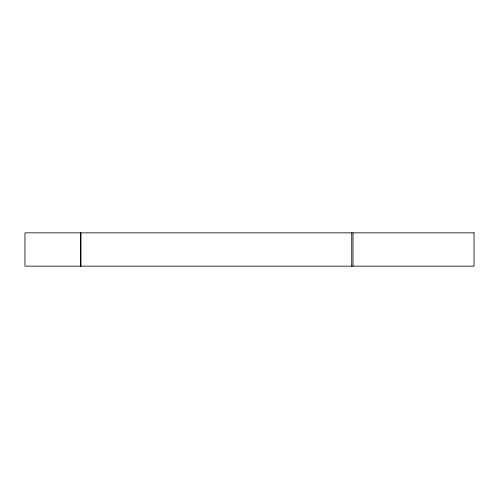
<?xml version="1.0" encoding="UTF-8"?>
<svg xmlns="http://www.w3.org/2000/svg" width="499" height="499" viewBox="0 0 499 499"><rect width="100%" height="100%" fill="white"/><g stroke="black" fill="none" stroke-linecap="round" stroke-linejoin="round"><path stroke-width="0.75" d="M352.999 232.846L352.999 266.154M351.726 232.846L351.726 266.154M80.844 232.846L80.844 266.154M80.763 232.846L80.763 266.154M474.05 232.846L24.95 232.846L24.95 266.154L474.05 266.154L474.05 232.846"/></g></svg>
